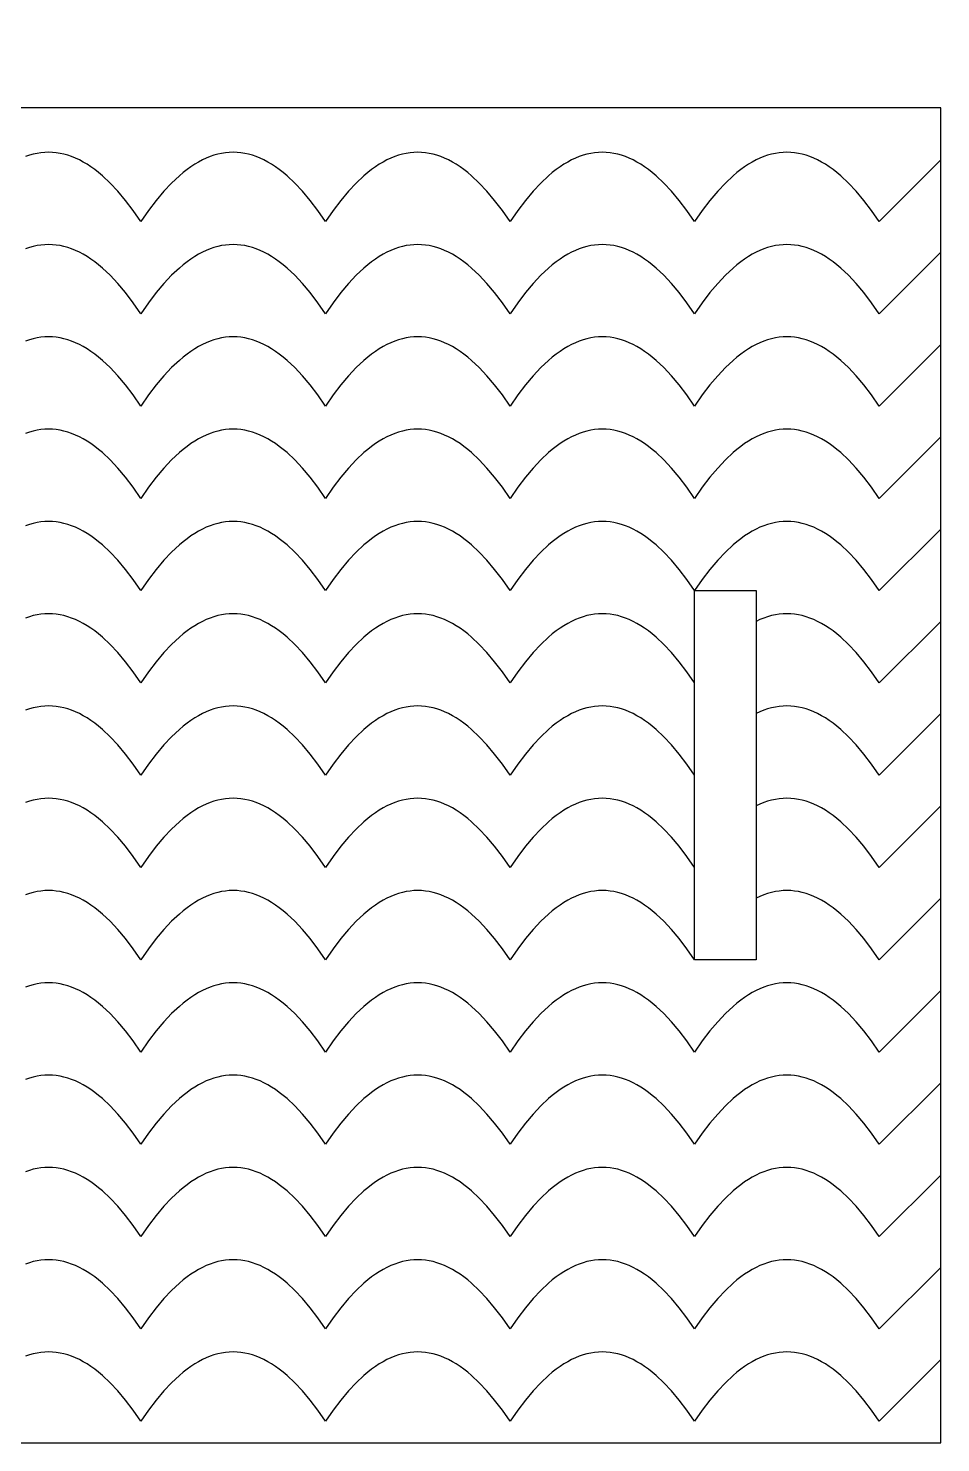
# Model space of a CAD drawing. Extents: x -831 to 1547, y -1426 to -385.
# Drawn here: x 290.4 to 334.8, y -926.3 to -857.3 of the extents above; entities that cross this region are included whole.
import ezdxf

# ---------------------------------------------------------------- set-up
doc = ezdxf.new("R2010")
doc.units = 0
doc.layers.add('CUT', color=18, linetype='CONTINUOUS')
doc.layers.add('ENGRAVE', color=1, linetype='CONTINUOUS')

msp = doc.modelspace()

# ---------------------------------------------------------------- linework, layer by layer
at = {"layer": 'CUT'}
for points in [[(334.842, -861.159), (254.442, -861.159), (174.042, -809.919), (133.842, -809.919), (93.642, -809.919), (13.242, -861.159), (-67.158, -861.159), (-67.158, -926.259), (93.474, -926.259), (133.842, -870.943), (174.211, -926.259), (334.842, -926.259)], [(325.842, -884.709), (325.842, -902.709), (322.842, -902.709), (322.842, -884.709)]]:
    msp.add_lwpolyline(points, close=True, dxfattribs=at)
at = {"layer": 'ENGRAVE'}
for points in [[(334.842, -863.709), (331.842, -866.709), (331.467, -866.17), (331.092, -865.678), (330.717, -865.232), (330.342, -864.834), (329.967, -864.482), (329.779, -864.324), (329.592, -864.178), (329.404, -864.043), (329.217, -863.92), (329.029, -863.809), (328.842, -863.709), (328.654, -863.621), (328.467, -863.545), (328.279, -863.48), (328.092, -863.428), (327.904, -863.387), (327.717, -863.357), (327.529, -863.34), (327.342, -863.334), (327.154, -863.34), (326.967, -863.357), (326.779, -863.387), (326.592, -863.428), (326.404, -863.48), (326.217, -863.545), (326.029, -863.621), (325.842, -863.709), (325.654, -863.809), (325.467, -863.92), (325.279, -864.043), (325.092, -864.178), (324.904, -864.324), (324.717, -864.482), (324.342, -864.834), (323.967, -865.232), (323.592, -865.678), (323.217, -866.17), (322.842, -866.709), (322.467, -866.17), (322.092, -865.678), (321.717, -865.232), (321.342, -864.834), (320.967, -864.482), (320.779, -864.324), (320.592, -864.178), (320.404, -864.043), (320.217, -863.92), (320.029, -863.809), (319.842, -863.709), (319.654, -863.621), (319.467, -863.545), (319.279, -863.48), (319.092, -863.428), (318.904, -863.387), (318.717, -863.357), (318.529, -863.34), (318.342, -863.334), (318.154, -863.34), (317.967, -863.357), (317.779, -863.387), (317.592, -863.428), (317.404, -863.48), (317.217, -863.545), (317.029, -863.621), (316.842, -863.709), (316.654, -863.809), (316.467, -863.92), (316.279, -864.043), (316.092, -864.178), (315.904, -864.324), (315.717, -864.482), (315.342, -864.834), (314.967, -865.232), (314.592, -865.678), (314.217, -866.17), (313.842, -866.709), (313.467, -866.17), (313.092, -865.678), (312.717, -865.232), (312.342, -864.834), (311.967, -864.482), (311.779, -864.324), (311.592, -864.178), (311.404, -864.043), (311.217, -863.92), (311.029, -863.809), (310.842, -863.709), (310.654, -863.621), (310.467, -863.545), (310.279, -863.48), (310.092, -863.428), (309.904, -863.387), (309.717, -863.357), (309.529, -863.34), (309.342, -863.334), (309.154, -863.34), (308.967, -863.357), (308.779, -863.387), (308.592, -863.428), (308.404, -863.48), (308.217, -863.545), (308.029, -863.621), (307.842, -863.709), (307.654, -863.809), (307.467, -863.92), (307.279, -864.043), (307.092, -864.178), (306.904, -864.324), (306.717, -864.482), (306.342, -864.834), (305.967, -865.232), (305.592, -865.678), (305.217, -866.17), (304.842, -866.709), (304.467, -866.17), (304.092, -865.678), (303.717, -865.232), (303.342, -864.834), (302.967, -864.482), (302.779, -864.324), (302.592, -864.178), (302.404, -864.043), (302.217, -863.92), (302.029, -863.809), (301.842, -863.709), (301.654, -863.621), (301.467, -863.545), (301.279, -863.48), (301.092, -863.428), (300.904, -863.387), (300.717, -863.357), (300.529, -863.34), (300.342, -863.334), (300.154, -863.34), (299.967, -863.357), (299.779, -863.387), (299.592, -863.428), (299.404, -863.48), (299.217, -863.545), (299.029, -863.621), (298.842, -863.709), (298.654, -863.809), (298.467, -863.92), (298.279, -864.043), (298.092, -864.178), (297.904, -864.324), (297.717, -864.482), (297.342, -864.834), (296.967, -865.232), (296.592, -865.678), (296.217, -866.17), (295.842, -866.709), (295.467, -866.17), (295.092, -865.678), (294.717, -865.232), (294.342, -864.834), (293.967, -864.482), (293.779, -864.324), (293.592, -864.178), (293.404, -864.043), (293.217, -863.92), (293.029, -863.809), (292.842, -863.709), (292.654, -863.621), (292.467, -863.545), (292.279, -863.48), (292.092, -863.428), (291.904, -863.387), (291.717, -863.357), (291.529, -863.34), (291.342, -863.334), (291.154, -863.34), (290.967, -863.357), (290.779, -863.387), (290.592, -863.428), (290.404, -863.48), (290.217, -863.545)], [(334.842, -868.209), (331.842, -871.209), (331.467, -870.67), (331.092, -870.178), (330.717, -869.732), (330.342, -869.334), (329.967, -868.982), (329.779, -868.824), (329.592, -868.678), (329.404, -868.543), (329.217, -868.42), (329.029, -868.309), (328.842, -868.209), (328.654, -868.121), (328.467, -868.045), (328.279, -867.98), (328.092, -867.928), (327.904, -867.887), (327.717, -867.857), (327.529, -867.84), (327.342, -867.834), (327.154, -867.84), (326.967, -867.857), (326.779, -867.887), (326.592, -867.928), (326.404, -867.98), (326.217, -868.045), (326.029, -868.121), (325.842, -868.209), (325.654, -868.309), (325.467, -868.42), (325.279, -868.543), (325.092, -868.678), (324.904, -868.824), (324.717, -868.982), (324.342, -869.334), (323.967, -869.732), (323.592, -870.178), (323.217, -870.67), (322.842, -871.209), (322.467, -870.67), (322.092, -870.178), (321.717, -869.732), (321.342, -869.334), (320.967, -868.982), (320.779, -868.824), (320.592, -868.678), (320.404, -868.543), (320.217, -868.42), (320.029, -868.309), (319.842, -868.209), (319.654, -868.121), (319.467, -868.045), (319.279, -867.98), (319.092, -867.928), (318.904, -867.887), (318.717, -867.857), (318.529, -867.84), (318.342, -867.834), (318.154, -867.84), (317.967, -867.857), (317.779, -867.887), (317.592, -867.928), (317.404, -867.98), (317.217, -868.045), (317.029, -868.121), (316.842, -868.209), (316.654, -868.309), (316.467, -868.42), (316.279, -868.543), (316.092, -868.678), (315.904, -868.824), (315.717, -868.982), (315.342, -869.334), (314.967, -869.732), (314.592, -870.178), (314.217, -870.67), (313.842, -871.209), (313.467, -870.67), (313.092, -870.178), (312.717, -869.732), (312.342, -869.334), (311.967, -868.982), (311.779, -868.824), (311.592, -868.678), (311.404, -868.543), (311.217, -868.42), (311.029, -868.309), (310.842, -868.209), (310.654, -868.121), (310.467, -868.045), (310.279, -867.98), (310.092, -867.928), (309.904, -867.887), (309.717, -867.857), (309.529, -867.84), (309.342, -867.834), (309.154, -867.84), (308.967, -867.857), (308.779, -867.887), (308.592, -867.928), (308.404, -867.98), (308.217, -868.045), (308.029, -868.121), (307.842, -868.209), (307.654, -868.309), (307.467, -868.42), (307.279, -868.543), (307.092, -868.678), (306.904, -868.824), (306.717, -868.982), (306.342, -869.334), (305.967, -869.732), (305.592, -870.178), (305.217, -870.67), (304.842, -871.209), (304.467, -870.67), (304.092, -870.178), (303.717, -869.732), (303.342, -869.334), (302.967, -868.982), (302.779, -868.824), (302.592, -868.678), (302.404, -868.543), (302.217, -868.42), (302.029, -868.309), (301.842, -868.209), (301.654, -868.121), (301.467, -868.045), (301.279, -867.98), (301.092, -867.928), (300.904, -867.887), (300.717, -867.857), (300.529, -867.84), (300.342, -867.834), (300.154, -867.84), (299.967, -867.857), (299.779, -867.887), (299.592, -867.928), (299.404, -867.98), (299.217, -868.045), (299.029, -868.121), (298.842, -868.209), (298.654, -868.309), (298.467, -868.42), (298.279, -868.543), (298.092, -868.678), (297.904, -868.824), (297.717, -868.982), (297.342, -869.334), (296.967, -869.732), (296.592, -870.178), (296.217, -870.67), (295.842, -871.209), (295.467, -870.67), (295.092, -870.178), (294.717, -869.732), (294.342, -869.334), (293.967, -868.982), (293.779, -868.824), (293.592, -868.678), (293.404, -868.543), (293.217, -868.42), (293.029, -868.309), (292.842, -868.209), (292.654, -868.121), (292.467, -868.045), (292.279, -867.98), (292.092, -867.928), (291.904, -867.887), (291.717, -867.857), (291.529, -867.84), (291.342, -867.834), (291.154, -867.84), (290.967, -867.857), (290.779, -867.887), (290.592, -867.928), (290.404, -867.98), (290.217, -868.045)], [(334.842, -872.709), (331.842, -875.709), (331.467, -875.17), (331.092, -874.678), (330.717, -874.232), (330.342, -873.834), (329.967, -873.482), (329.779, -873.324), (329.592, -873.178), (329.404, -873.043), (329.217, -872.92), (329.029, -872.809), (328.842, -872.709), (328.654, -872.621), (328.467, -872.545), (328.279, -872.48), (328.092, -872.428), (327.904, -872.387), (327.717, -872.357), (327.529, -872.34), (327.342, -872.334), (327.154, -872.34), (326.967, -872.357), (326.779, -872.387), (326.592, -872.428), (326.404, -872.48), (326.217, -872.545), (326.029, -872.621), (325.842, -872.709), (325.654, -872.809), (325.467, -872.92), (325.279, -873.043), (325.092, -873.178), (324.904, -873.324), (324.717, -873.482), (324.342, -873.834), (323.967, -874.232), (323.592, -874.678), (323.217, -875.17), (322.842, -875.709), (322.467, -875.17), (322.092, -874.678), (321.717, -874.232), (321.342, -873.834), (320.967, -873.482), (320.779, -873.324), (320.592, -873.178), (320.404, -873.043), (320.217, -872.92), (320.029, -872.809), (319.842, -872.709), (319.654, -872.621), (319.467, -872.545), (319.279, -872.48), (319.092, -872.428), (318.904, -872.387), (318.717, -872.357), (318.529, -872.34), (318.342, -872.334), (318.154, -872.34), (317.967, -872.357), (317.779, -872.387), (317.592, -872.428), (317.404, -872.48), (317.217, -872.545), (317.029, -872.621), (316.842, -872.709), (316.654, -872.809), (316.467, -872.92), (316.279, -873.043), (316.092, -873.178), (315.904, -873.324), (315.717, -873.482), (315.342, -873.834), (314.967, -874.232), (314.592, -874.678), (314.217, -875.17), (313.842, -875.709), (313.467, -875.17), (313.092, -874.678), (312.717, -874.232), (312.342, -873.834), (311.967, -873.482), (311.779, -873.324), (311.592, -873.178), (311.404, -873.043), (311.217, -872.92), (311.029, -872.809), (310.842, -872.709), (310.654, -872.621), (310.467, -872.545), (310.279, -872.48), (310.092, -872.428), (309.904, -872.387), (309.717, -872.357), (309.529, -872.34), (309.342, -872.334), (309.154, -872.34), (308.967, -872.357), (308.779, -872.387), (308.592, -872.428), (308.404, -872.48), (308.217, -872.545), (308.029, -872.621), (307.842, -872.709), (307.654, -872.809), (307.467, -872.92), (307.279, -873.043), (307.092, -873.178), (306.904, -873.324), (306.717, -873.482), (306.342, -873.834), (305.967, -874.232), (305.592, -874.678), (305.217, -875.17), (304.842, -875.709), (304.467, -875.17), (304.092, -874.678), (303.717, -874.232), (303.342, -873.834), (302.967, -873.482), (302.779, -873.324), (302.592, -873.178), (302.404, -873.043), (302.217, -872.92), (302.029, -872.809), (301.842, -872.709), (301.654, -872.621), (301.467, -872.545), (301.279, -872.48), (301.092, -872.428), (300.904, -872.387), (300.717, -872.357), (300.529, -872.34), (300.342, -872.334), (300.154, -872.34), (299.967, -872.357), (299.779, -872.387), (299.592, -872.428), (299.404, -872.48), (299.217, -872.545), (299.029, -872.621), (298.842, -872.709), (298.654, -872.809), (298.467, -872.92), (298.279, -873.043), (298.092, -873.178), (297.904, -873.324), (297.717, -873.482), (297.342, -873.834), (296.967, -874.232), (296.592, -874.678), (296.217, -875.17), (295.842, -875.709), (295.467, -875.17), (295.092, -874.678), (294.717, -874.232), (294.342, -873.834), (293.967, -873.482), (293.779, -873.324), (293.592, -873.178), (293.404, -873.043), (293.217, -872.92), (293.029, -872.809), (292.842, -872.709), (292.654, -872.621), (292.467, -872.545), (292.279, -872.48), (292.092, -872.428), (291.904, -872.387), (291.717, -872.357), (291.529, -872.34), (291.342, -872.334), (291.154, -872.34), (290.967, -872.357), (290.779, -872.387), (290.592, -872.428), (290.404, -872.48), (290.217, -872.545)], [(334.842, -877.209), (331.842, -880.209), (331.467, -879.67), (331.092, -879.178), (330.717, -878.732), (330.342, -878.334), (329.967, -877.982), (329.779, -877.824), (329.592, -877.678), (329.404, -877.543), (329.217, -877.42), (329.029, -877.309), (328.842, -877.209), (328.654, -877.121), (328.467, -877.045), (328.279, -876.98), (328.092, -876.928), (327.904, -876.887), (327.717, -876.857), (327.529, -876.84), (327.342, -876.834), (327.154, -876.84), (326.967, -876.857), (326.779, -876.887), (326.592, -876.928), (326.404, -876.98), (326.217, -877.045), (326.029, -877.121), (325.842, -877.209), (325.654, -877.309), (325.467, -877.42), (325.279, -877.543), (325.092, -877.678), (324.904, -877.824), (324.717, -877.982), (324.342, -878.334), (323.967, -878.732), (323.592, -879.178), (323.217, -879.67), (322.842, -880.209), (322.467, -879.67), (322.092, -879.178), (321.717, -878.732), (321.342, -878.334), (320.967, -877.982), (320.779, -877.824), (320.592, -877.678), (320.404, -877.543), (320.217, -877.42), (320.029, -877.309), (319.842, -877.209), (319.654, -877.121), (319.467, -877.045), (319.279, -876.98), (319.092, -876.928), (318.904, -876.887), (318.717, -876.857), (318.529, -876.84), (318.342, -876.834), (318.154, -876.84), (317.967, -876.857), (317.779, -876.887), (317.592, -876.928), (317.404, -876.98), (317.217, -877.045), (317.029, -877.121), (316.842, -877.209), (316.654, -877.309), (316.467, -877.42), (316.279, -877.543), (316.092, -877.678), (315.904, -877.824), (315.717, -877.982), (315.342, -878.334), (314.967, -878.732), (314.592, -879.178), (314.217, -879.67), (313.842, -880.209), (313.467, -879.67), (313.092, -879.178), (312.717, -878.732), (312.342, -878.334), (311.967, -877.982), (311.779, -877.824), (311.592, -877.678), (311.404, -877.543), (311.217, -877.42), (311.029, -877.309), (310.842, -877.209), (310.654, -877.121), (310.467, -877.045), (310.279, -876.98), (310.092, -876.928), (309.904, -876.887), (309.717, -876.857), (309.529, -876.84), (309.342, -876.834), (309.154, -876.84), (308.967, -876.857), (308.779, -876.887), (308.592, -876.928), (308.404, -876.98), (308.217, -877.045), (308.029, -877.121), (307.842, -877.209), (307.654, -877.309), (307.467, -877.42), (307.279, -877.543), (307.092, -877.678), (306.904, -877.824), (306.717, -877.982), (306.342, -878.334), (305.967, -878.732), (305.592, -879.178), (305.217, -879.67), (304.842, -880.209), (304.467, -879.67), (304.092, -879.178), (303.717, -878.732), (303.342, -878.334), (302.967, -877.982), (302.779, -877.824), (302.592, -877.678), (302.404, -877.543), (302.217, -877.42), (302.029, -877.309), (301.842, -877.209), (301.654, -877.121), (301.467, -877.045), (301.279, -876.98), (301.092, -876.928), (300.904, -876.887), (300.717, -876.857), (300.529, -876.84), (300.342, -876.834), (300.154, -876.84), (299.967, -876.857), (299.779, -876.887), (299.592, -876.928), (299.404, -876.98), (299.217, -877.045), (299.029, -877.121), (298.842, -877.209), (298.654, -877.309), (298.467, -877.42), (298.279, -877.543), (298.092, -877.678), (297.904, -877.824), (297.717, -877.982), (297.342, -878.334), (296.967, -878.732), (296.592, -879.178), (296.217, -879.67), (295.842, -880.209), (295.467, -879.67), (295.092, -879.178), (294.717, -878.732), (294.342, -878.334), (293.967, -877.982), (293.779, -877.824), (293.592, -877.678), (293.404, -877.543), (293.217, -877.42), (293.029, -877.309), (292.842, -877.209), (292.654, -877.121), (292.467, -877.045), (292.279, -876.98), (292.092, -876.928), (291.904, -876.887), (291.717, -876.857), (291.529, -876.84), (291.342, -876.834), (291.154, -876.84), (290.967, -876.857), (290.779, -876.887), (290.592, -876.928), (290.404, -876.98), (290.217, -877.045)], [(334.842, -881.709), (331.842, -884.709), (331.467, -884.17), (331.092, -883.678), (330.717, -883.232), (330.342, -882.834), (329.967, -882.482), (329.779, -882.324), (329.592, -882.178), (329.404, -882.043), (329.217, -881.92), (329.029, -881.809), (328.842, -881.709), (328.654, -881.621), (328.467, -881.545), (328.279, -881.48), (328.092, -881.428), (327.904, -881.387), (327.717, -881.357), (327.529, -881.34), (327.342, -881.334), (327.154, -881.34), (326.967, -881.357), (326.779, -881.387), (326.592, -881.428), (326.404, -881.48), (326.217, -881.545), (326.029, -881.621), (325.842, -881.709), (325.654, -881.809), (325.467, -881.92), (325.279, -882.043), (325.092, -882.178), (324.904, -882.324), (324.717, -882.482), (324.342, -882.834), (323.967, -883.232), (323.592, -883.678), (323.217, -884.17), (322.842, -884.709), (322.467, -884.17), (322.092, -883.678), (321.717, -883.232), (321.342, -882.834), (320.967, -882.482), (320.779, -882.324), (320.592, -882.178), (320.404, -882.043), (320.217, -881.92), (320.029, -881.809), (319.842, -881.709), (319.654, -881.621), (319.467, -881.545), (319.279, -881.48), (319.092, -881.428), (318.904, -881.387), (318.717, -881.357), (318.529, -881.34), (318.342, -881.334), (318.154, -881.34), (317.967, -881.357), (317.779, -881.387), (317.592, -881.428), (317.404, -881.48), (317.217, -881.545), (317.029, -881.621), (316.842, -881.709), (316.654, -881.809), (316.467, -881.92), (316.279, -882.043), (316.092, -882.178), (315.904, -882.324), (315.717, -882.482), (315.342, -882.834), (314.967, -883.232), (314.592, -883.678), (314.217, -884.17), (313.842, -884.709), (313.467, -884.17), (313.092, -883.678), (312.717, -883.232), (312.342, -882.834), (311.967, -882.482), (311.779, -882.324), (311.592, -882.178), (311.404, -882.043), (311.217, -881.92), (311.029, -881.809), (310.842, -881.709), (310.654, -881.621), (310.467, -881.545), (310.279, -881.48), (310.092, -881.428), (309.904, -881.387), (309.717, -881.357), (309.529, -881.34), (309.342, -881.334), (309.154, -881.34), (308.967, -881.357), (308.779, -881.387), (308.592, -881.428), (308.404, -881.48), (308.217, -881.545), (308.029, -881.621), (307.842, -881.709), (307.654, -881.809), (307.467, -881.92), (307.279, -882.043), (307.092, -882.178), (306.904, -882.324), (306.717, -882.482), (306.342, -882.834), (305.967, -883.232), (305.592, -883.678), (305.217, -884.17), (304.842, -884.709), (304.467, -884.17), (304.092, -883.678), (303.717, -883.232), (303.342, -882.834), (302.967, -882.482), (302.779, -882.324), (302.592, -882.178), (302.404, -882.043), (302.217, -881.92), (302.029, -881.809), (301.842, -881.709), (301.654, -881.621), (301.467, -881.545), (301.279, -881.48), (301.092, -881.428), (300.904, -881.387), (300.717, -881.357), (300.529, -881.34), (300.342, -881.334), (300.154, -881.34), (299.967, -881.357), (299.779, -881.387), (299.592, -881.428), (299.404, -881.48), (299.217, -881.545), (299.029, -881.621), (298.842, -881.709), (298.654, -881.809), (298.467, -881.92), (298.279, -882.043), (298.092, -882.178), (297.904, -882.324), (297.717, -882.482), (297.342, -882.834), (296.967, -883.232), (296.592, -883.678), (296.217, -884.17), (295.842, -884.709), (295.467, -884.17), (295.092, -883.678), (294.717, -883.232), (294.342, -882.834), (293.967, -882.482), (293.779, -882.324), (293.592, -882.178), (293.404, -882.043), (293.217, -881.92), (293.029, -881.809), (292.842, -881.709), (292.654, -881.621), (292.467, -881.545), (292.279, -881.48), (292.092, -881.428), (291.904, -881.387), (291.717, -881.357), (291.529, -881.34), (291.342, -881.334), (291.154, -881.34), (290.967, -881.357), (290.779, -881.387), (290.592, -881.428), (290.404, -881.48), (290.217, -881.545)], [(322.842, -889.209), (322.467, -888.67), (322.092, -888.178), (321.717, -887.732), (321.342, -887.334), (320.967, -886.982), (320.779, -886.824), (320.592, -886.678), (320.404, -886.543), (320.217, -886.42), (320.029, -886.309), (319.842, -886.209), (319.654, -886.121), (319.467, -886.045), (319.279, -885.98), (319.092, -885.928), (318.904, -885.887), (318.717, -885.857), (318.529, -885.84), (318.342, -885.834), (318.154, -885.84), (317.967, -885.857), (317.779, -885.887), (317.592, -885.928), (317.404, -885.98), (317.217, -886.045), (317.029, -886.121), (316.842, -886.209), (316.654, -886.309), (316.467, -886.42), (316.279, -886.543), (316.092, -886.678), (315.904, -886.824), (315.717, -886.982), (315.342, -887.334), (314.967, -887.732), (314.592, -888.178), (314.217, -888.67), (313.842, -889.209), (313.467, -888.67), (313.092, -888.178), (312.717, -887.732), (312.342, -887.334), (311.967, -886.982), (311.779, -886.824), (311.592, -886.678), (311.404, -886.543), (311.217, -886.42), (311.029, -886.309), (310.842, -886.209), (310.654, -886.121), (310.467, -886.045), (310.279, -885.98), (310.092, -885.928), (309.904, -885.887), (309.717, -885.857), (309.529, -885.84), (309.342, -885.834), (309.154, -885.84), (308.967, -885.857), (308.779, -885.887), (308.592, -885.928), (308.404, -885.98), (308.217, -886.045), (308.029, -886.121), (307.842, -886.209), (307.654, -886.309), (307.467, -886.42), (307.279, -886.543), (307.092, -886.678), (306.904, -886.824), (306.717, -886.982), (306.342, -887.334), (305.967, -887.732), (305.592, -888.178), (305.217, -888.67), (304.842, -889.209), (304.467, -888.67), (304.092, -888.178), (303.717, -887.732), (303.342, -887.334), (302.967, -886.982), (302.779, -886.824), (302.592, -886.678), (302.404, -886.543), (302.217, -886.42), (302.029, -886.309), (301.842, -886.209), (301.654, -886.121), (301.467, -886.045), (301.279, -885.98), (301.092, -885.928), (300.904, -885.887), (300.717, -885.857), (300.529, -885.84), (300.342, -885.834), (300.154, -885.84), (299.967, -885.857), (299.779, -885.887), (299.592, -885.928), (299.404, -885.98), (299.217, -886.045), (299.029, -886.121), (298.842, -886.209), (298.654, -886.309), (298.467, -886.42), (298.279, -886.543), (298.092, -886.678), (297.904, -886.824), (297.717, -886.982), (297.342, -887.334), (296.967, -887.732), (296.592, -888.178), (296.217, -888.67), (295.842, -889.209), (295.467, -888.67), (295.092, -888.178), (294.717, -887.732), (294.342, -887.334), (293.967, -886.982), (293.779, -886.824), (293.592, -886.678), (293.404, -886.543), (293.217, -886.42), (293.029, -886.309), (292.842, -886.209), (292.654, -886.121), (292.467, -886.045), (292.279, -885.98), (292.092, -885.928), (291.904, -885.887), (291.717, -885.857), (291.529, -885.84), (291.342, -885.834), (291.154, -885.84), (290.967, -885.857), (290.779, -885.887), (290.592, -885.928), (290.404, -885.98), (290.217, -886.045)], [(334.842, -886.209), (331.842, -889.209), (331.467, -888.67), (331.092, -888.178), (330.717, -887.732), (330.342, -887.334), (329.967, -886.982), (329.779, -886.824), (329.592, -886.678), (329.404, -886.543), (329.217, -886.42), (329.029, -886.309), (328.842, -886.209), (328.654, -886.121), (328.467, -886.045), (328.279, -885.98), (328.092, -885.928), (327.904, -885.887), (327.717, -885.857), (327.529, -885.84), (327.342, -885.834), (327.154, -885.84), (326.967, -885.857), (326.779, -885.887), (326.592, -885.928), (326.404, -885.98), (326.217, -886.045), (326.029, -886.121), (325.842, -886.209)], [(322.842, -893.709), (322.467, -893.17), (322.092, -892.678), (321.717, -892.232), (321.342, -891.834), (320.967, -891.482), (320.779, -891.324), (320.592, -891.178), (320.404, -891.043), (320.217, -890.92), (320.029, -890.809), (319.842, -890.709), (319.654, -890.621), (319.467, -890.545), (319.279, -890.48), (319.092, -890.428), (318.904, -890.387), (318.717, -890.357), (318.529, -890.34), (318.342, -890.334), (318.154, -890.34), (317.967, -890.357), (317.779, -890.387), (317.592, -890.428), (317.404, -890.48), (317.217, -890.545), (317.029, -890.621), (316.842, -890.709), (316.654, -890.809), (316.467, -890.92), (316.279, -891.043), (316.092, -891.178), (315.904, -891.324), (315.717, -891.482), (315.342, -891.834), (314.967, -892.232), (314.592, -892.678), (314.217, -893.17), (313.842, -893.709), (313.467, -893.17), (313.092, -892.678), (312.717, -892.232), (312.342, -891.834), (311.967, -891.482), (311.779, -891.324), (311.592, -891.178), (311.404, -891.043), (311.217, -890.92), (311.029, -890.809), (310.842, -890.709), (310.654, -890.621), (310.467, -890.545), (310.279, -890.48), (310.092, -890.428), (309.904, -890.387), (309.717, -890.357), (309.529, -890.34), (309.342, -890.334), (309.154, -890.34), (308.967, -890.357), (308.779, -890.387), (308.592, -890.428), (308.404, -890.48), (308.217, -890.545), (308.029, -890.621), (307.842, -890.709), (307.654, -890.809), (307.467, -890.92), (307.279, -891.043), (307.092, -891.178), (306.904, -891.324), (306.717, -891.482), (306.342, -891.834), (305.967, -892.232), (305.592, -892.678), (305.217, -893.17), (304.842, -893.709), (304.467, -893.17), (304.092, -892.678), (303.717, -892.232), (303.342, -891.834), (302.967, -891.482), (302.779, -891.324), (302.592, -891.178), (302.404, -891.043), (302.217, -890.92), (302.029, -890.809), (301.842, -890.709), (301.654, -890.621), (301.467, -890.545), (301.279, -890.48), (301.092, -890.428), (300.904, -890.387), (300.717, -890.357), (300.529, -890.34), (300.342, -890.334), (300.154, -890.34), (299.967, -890.357), (299.779, -890.387), (299.592, -890.428), (299.404, -890.48), (299.217, -890.545), (299.029, -890.621), (298.842, -890.709), (298.654, -890.809), (298.467, -890.92), (298.279, -891.043), (298.092, -891.178), (297.904, -891.324), (297.717, -891.482), (297.342, -891.834), (296.967, -892.232), (296.592, -892.678), (296.217, -893.17), (295.842, -893.709), (295.467, -893.17), (295.092, -892.678), (294.717, -892.232), (294.342, -891.834), (293.967, -891.482), (293.779, -891.324), (293.592, -891.178), (293.404, -891.043), (293.217, -890.92), (293.029, -890.809), (292.842, -890.709), (292.654, -890.621), (292.467, -890.545), (292.279, -890.48), (292.092, -890.428), (291.904, -890.387), (291.717, -890.357), (291.529, -890.34), (291.342, -890.334), (291.154, -890.34), (290.967, -890.357), (290.779, -890.387), (290.592, -890.428), (290.404, -890.48), (290.217, -890.545)], [(334.842, -890.709), (331.842, -893.709), (331.467, -893.17), (331.092, -892.678), (330.717, -892.232), (330.342, -891.834), (329.967, -891.482), (329.779, -891.324), (329.592, -891.178), (329.404, -891.043), (329.217, -890.92), (329.029, -890.809), (328.842, -890.709), (328.654, -890.621), (328.467, -890.545), (328.279, -890.48), (328.092, -890.428), (327.904, -890.387), (327.717, -890.357), (327.529, -890.34), (327.342, -890.334), (327.154, -890.34), (326.967, -890.357), (326.779, -890.387), (326.592, -890.428), (326.404, -890.48), (326.217, -890.545), (326.029, -890.621), (325.842, -890.709)], [(322.842, -898.209), (322.467, -897.67), (322.092, -897.178), (321.717, -896.732), (321.342, -896.334), (320.967, -895.982), (320.779, -895.824), (320.592, -895.678), (320.404, -895.543), (320.217, -895.42), (320.029, -895.309), (319.842, -895.209), (319.654, -895.121), (319.467, -895.045), (319.279, -894.98), (319.092, -894.928), (318.904, -894.887), (318.717, -894.857), (318.529, -894.84), (318.342, -894.834), (318.154, -894.84), (317.967, -894.857), (317.779, -894.887), (317.592, -894.928), (317.404, -894.98), (317.217, -895.045), (317.029, -895.121), (316.842, -895.209), (316.654, -895.309), (316.467, -895.42), (316.279, -895.543), (316.092, -895.678), (315.904, -895.824), (315.717, -895.982), (315.342, -896.334), (314.967, -896.732), (314.592, -897.178), (314.217, -897.67), (313.842, -898.209), (313.467, -897.67), (313.092, -897.178), (312.717, -896.732), (312.342, -896.334), (311.967, -895.982), (311.779, -895.824), (311.592, -895.678), (311.404, -895.543), (311.217, -895.42), (311.029, -895.309), (310.842, -895.209), (310.654, -895.121), (310.467, -895.045), (310.279, -894.98), (310.092, -894.928), (309.904, -894.887), (309.717, -894.857), (309.529, -894.84), (309.342, -894.834), (309.154, -894.84), (308.967, -894.857), (308.779, -894.887), (308.592, -894.928), (308.404, -894.98), (308.217, -895.045), (308.029, -895.121), (307.842, -895.209), (307.654, -895.309), (307.467, -895.42), (307.279, -895.543), (307.092, -895.678), (306.904, -895.824), (306.717, -895.982), (306.342, -896.334), (305.967, -896.732), (305.592, -897.178), (305.217, -897.67), (304.842, -898.209), (304.467, -897.67), (304.092, -897.178), (303.717, -896.732), (303.342, -896.334), (302.967, -895.982), (302.779, -895.824), (302.592, -895.678), (302.404, -895.543), (302.217, -895.42), (302.029, -895.309), (301.842, -895.209), (301.654, -895.121), (301.467, -895.045), (301.279, -894.98), (301.092, -894.928), (300.904, -894.887), (300.717, -894.857), (300.529, -894.84), (300.342, -894.834), (300.154, -894.84), (299.967, -894.857), (299.779, -894.887), (299.592, -894.928), (299.404, -894.98), (299.217, -895.045), (299.029, -895.121), (298.842, -895.209), (298.654, -895.309), (298.467, -895.42), (298.279, -895.543), (298.092, -895.678), (297.904, -895.824), (297.717, -895.982), (297.342, -896.334), (296.967, -896.732), (296.592, -897.178), (296.217, -897.67), (295.842, -898.209), (295.467, -897.67), (295.092, -897.178), (294.717, -896.732), (294.342, -896.334), (293.967, -895.982), (293.779, -895.824), (293.592, -895.678), (293.404, -895.543), (293.217, -895.42), (293.029, -895.309), (292.842, -895.209), (292.654, -895.121), (292.467, -895.045), (292.279, -894.98), (292.092, -894.928), (291.904, -894.887), (291.717, -894.857), (291.529, -894.84), (291.342, -894.834), (291.154, -894.84), (290.967, -894.857), (290.779, -894.887), (290.592, -894.928), (290.404, -894.98), (290.217, -895.045)], [(334.842, -895.209), (331.842, -898.209), (331.467, -897.67), (331.092, -897.178), (330.717, -896.732), (330.342, -896.334), (329.967, -895.982), (329.779, -895.824), (329.592, -895.678), (329.404, -895.543), (329.217, -895.42), (329.029, -895.309), (328.842, -895.209), (328.654, -895.121), (328.467, -895.045), (328.279, -894.98), (328.092, -894.928), (327.904, -894.887), (327.717, -894.857), (327.529, -894.84), (327.342, -894.834), (327.154, -894.84), (326.967, -894.857), (326.779, -894.887), (326.592, -894.928), (326.404, -894.98), (326.217, -895.045), (326.029, -895.121), (325.842, -895.209)], [(322.842, -902.709), (322.467, -902.17), (322.092, -901.678), (321.717, -901.232), (321.342, -900.834), (320.967, -900.482), (320.779, -900.324), (320.592, -900.178), (320.404, -900.043), (320.217, -899.92), (320.029, -899.809), (319.842, -899.709), (319.654, -899.621), (319.467, -899.545), (319.279, -899.48), (319.092, -899.428), (318.904, -899.387), (318.717, -899.357), (318.529, -899.34), (318.342, -899.334), (318.154, -899.34), (317.967, -899.357), (317.779, -899.387), (317.592, -899.428), (317.404, -899.48), (317.217, -899.545), (317.029, -899.621), (316.842, -899.709), (316.654, -899.809), (316.467, -899.92), (316.279, -900.043), (316.092, -900.178), (315.904, -900.324), (315.717, -900.482), (315.342, -900.834), (314.967, -901.232), (314.592, -901.678), (314.217, -902.17), (313.842, -902.709), (313.467, -902.17), (313.092, -901.678), (312.717, -901.232), (312.342, -900.834), (311.967, -900.482), (311.779, -900.324), (311.592, -900.178), (311.404, -900.043), (311.217, -899.92), (311.029, -899.809), (310.842, -899.709), (310.654, -899.621), (310.467, -899.545), (310.279, -899.48), (310.092, -899.428), (309.904, -899.387), (309.717, -899.357), (309.529, -899.34), (309.342, -899.334), (309.154, -899.34), (308.967, -899.357), (308.779, -899.387), (308.592, -899.428), (308.404, -899.48), (308.217, -899.545), (308.029, -899.621), (307.842, -899.709), (307.654, -899.809), (307.467, -899.92), (307.279, -900.043), (307.092, -900.178), (306.904, -900.324), (306.717, -900.482), (306.342, -900.834), (305.967, -901.232), (305.592, -901.678), (305.217, -902.17), (304.842, -902.709), (304.467, -902.17), (304.092, -901.678), (303.717, -901.232), (303.342, -900.834), (302.967, -900.482), (302.779, -900.324), (302.592, -900.178), (302.404, -900.043), (302.217, -899.92), (302.029, -899.809), (301.842, -899.709), (301.654, -899.621), (301.467, -899.545), (301.279, -899.48), (301.092, -899.428), (300.904, -899.387), (300.717, -899.357), (300.529, -899.34), (300.342, -899.334), (300.154, -899.34), (299.967, -899.357), (299.779, -899.387), (299.592, -899.428), (299.404, -899.48), (299.217, -899.545), (299.029, -899.621), (298.842, -899.709), (298.654, -899.809), (298.467, -899.92), (298.279, -900.043), (298.092, -900.178), (297.904, -900.324), (297.717, -900.482), (297.342, -900.834), (296.967, -901.232), (296.592, -901.678), (296.217, -902.17), (295.842, -902.709), (295.467, -902.17), (295.092, -901.678), (294.717, -901.232), (294.342, -900.834), (293.967, -900.482), (293.779, -900.324), (293.592, -900.178), (293.404, -900.043), (293.217, -899.92), (293.029, -899.809), (292.842, -899.709), (292.654, -899.621), (292.467, -899.545), (292.279, -899.48), (292.092, -899.428), (291.904, -899.387), (291.717, -899.357), (291.529, -899.34), (291.342, -899.334), (291.154, -899.34), (290.967, -899.357), (290.779, -899.387), (290.592, -899.428), (290.404, -899.48), (290.217, -899.545)], [(334.842, -899.709), (331.842, -902.709), (331.467, -902.17), (331.092, -901.678), (330.717, -901.232), (330.342, -900.834), (329.967, -900.482), (329.779, -900.324), (329.592, -900.178), (329.404, -900.043), (329.217, -899.92), (329.029, -899.809), (328.842, -899.709), (328.654, -899.621), (328.467, -899.545), (328.279, -899.48), (328.092, -899.428), (327.904, -899.387), (327.717, -899.357), (327.529, -899.34), (327.342, -899.334), (327.154, -899.34), (326.967, -899.357), (326.779, -899.387), (326.592, -899.428), (326.404, -899.48), (326.217, -899.545), (326.029, -899.621), (325.842, -899.709)], [(334.842, -904.209), (331.842, -907.209), (331.467, -906.67), (331.092, -906.178), (330.717, -905.732), (330.342, -905.334), (329.967, -904.982), (329.779, -904.824), (329.592, -904.678), (329.404, -904.543), (329.217, -904.42), (329.029, -904.309), (328.842, -904.209), (328.654, -904.121), (328.467, -904.045), (328.279, -903.98), (328.092, -903.928), (327.904, -903.887), (327.717, -903.857), (327.529, -903.84), (327.342, -903.834), (327.154, -903.84), (326.967, -903.857), (326.779, -903.887), (326.592, -903.928), (326.404, -903.98), (326.217, -904.045), (326.029, -904.121), (325.842, -904.209), (325.654, -904.309), (325.467, -904.42), (325.279, -904.543), (325.092, -904.678), (324.904, -904.824), (324.717, -904.982), (324.342, -905.334), (323.967, -905.732), (323.592, -906.178), (323.217, -906.67), (322.842, -907.209), (322.467, -906.67), (322.092, -906.178), (321.717, -905.732), (321.342, -905.334), (320.967, -904.982), (320.779, -904.824), (320.592, -904.678), (320.404, -904.543), (320.217, -904.42), (320.029, -904.309), (319.842, -904.209), (319.654, -904.121), (319.467, -904.045), (319.279, -903.98), (319.092, -903.928), (318.904, -903.887), (318.717, -903.857), (318.529, -903.84), (318.342, -903.834), (318.154, -903.84), (317.967, -903.857), (317.779, -903.887), (317.592, -903.928), (317.404, -903.98), (317.217, -904.045), (317.029, -904.121), (316.842, -904.209), (316.654, -904.309), (316.467, -904.42), (316.279, -904.543), (316.092, -904.678), (315.904, -904.824), (315.717, -904.982), (315.342, -905.334), (314.967, -905.732), (314.592, -906.178), (314.217, -906.67), (313.842, -907.209), (313.467, -906.67), (313.092, -906.178), (312.717, -905.732), (312.342, -905.334), (311.967, -904.982), (311.779, -904.824), (311.592, -904.678), (311.404, -904.543), (311.217, -904.42), (311.029, -904.309), (310.842, -904.209), (310.654, -904.121), (310.467, -904.045), (310.279, -903.98), (310.092, -903.928), (309.904, -903.887), (309.717, -903.857), (309.529, -903.84), (309.342, -903.834), (309.154, -903.84), (308.967, -903.857), (308.779, -903.887), (308.592, -903.928), (308.404, -903.98), (308.217, -904.045), (308.029, -904.121), (307.842, -904.209), (307.654, -904.309), (307.467, -904.42), (307.279, -904.543), (307.092, -904.678), (306.904, -904.824), (306.717, -904.982), (306.342, -905.334), (305.967, -905.732), (305.592, -906.178), (305.217, -906.67), (304.842, -907.209), (304.467, -906.67), (304.092, -906.178), (303.717, -905.732), (303.342, -905.334), (302.967, -904.982), (302.779, -904.824), (302.592, -904.678), (302.404, -904.543), (302.217, -904.42), (302.029, -904.309), (301.842, -904.209), (301.654, -904.121), (301.467, -904.045), (301.279, -903.98), (301.092, -903.928), (300.904, -903.887), (300.717, -903.857), (300.529, -903.84), (300.342, -903.834), (300.154, -903.84), (299.967, -903.857), (299.779, -903.887), (299.592, -903.928), (299.404, -903.98), (299.217, -904.045), (299.029, -904.121), (298.842, -904.209), (298.654, -904.309), (298.467, -904.42), (298.279, -904.543), (298.092, -904.678), (297.904, -904.824), (297.717, -904.982), (297.342, -905.334), (296.967, -905.732), (296.592, -906.178), (296.217, -906.67), (295.842, -907.209), (295.467, -906.67), (295.092, -906.178), (294.717, -905.732), (294.342, -905.334), (293.967, -904.982), (293.779, -904.824), (293.592, -904.678), (293.404, -904.543), (293.217, -904.42), (293.029, -904.309), (292.842, -904.209), (292.654, -904.121), (292.467, -904.045), (292.279, -903.98), (292.092, -903.928), (291.904, -903.887), (291.717, -903.857), (291.529, -903.84), (291.342, -903.834), (291.154, -903.84), (290.967, -903.857), (290.779, -903.887), (290.592, -903.928), (290.404, -903.98), (290.217, -904.045)], [(334.842, -908.709), (331.842, -911.709), (331.467, -911.17), (331.092, -910.678), (330.717, -910.232), (330.342, -909.834), (329.967, -909.482), (329.779, -909.324), (329.592, -909.178), (329.404, -909.043), (329.217, -908.92), (329.029, -908.809), (328.842, -908.709), (328.654, -908.621), (328.467, -908.545), (328.279, -908.48), (328.092, -908.428), (327.904, -908.387), (327.717, -908.357), (327.529, -908.34), (327.342, -908.334), (327.154, -908.34), (326.967, -908.357), (326.779, -908.387), (326.592, -908.428), (326.404, -908.48), (326.217, -908.545), (326.029, -908.621), (325.842, -908.709), (325.654, -908.809), (325.467, -908.92), (325.279, -909.043), (325.092, -909.178), (324.904, -909.324), (324.717, -909.482), (324.342, -909.834), (323.967, -910.232), (323.592, -910.678), (323.217, -911.17), (322.842, -911.709), (322.467, -911.17), (322.092, -910.678), (321.717, -910.232), (321.342, -909.834), (320.967, -909.482), (320.779, -909.324), (320.592, -909.178), (320.404, -909.043), (320.217, -908.92), (320.029, -908.809), (319.842, -908.709), (319.654, -908.621), (319.467, -908.545), (319.279, -908.48), (319.092, -908.428), (318.904, -908.387), (318.717, -908.357), (318.529, -908.34), (318.342, -908.334), (318.154, -908.34), (317.967, -908.357), (317.779, -908.387), (317.592, -908.428), (317.404, -908.48), (317.217, -908.545), (317.029, -908.621), (316.842, -908.709), (316.654, -908.809), (316.467, -908.92), (316.279, -909.043), (316.092, -909.178), (315.904, -909.324), (315.717, -909.482), (315.342, -909.834), (314.967, -910.232), (314.592, -910.678), (314.217, -911.17), (313.842, -911.709), (313.467, -911.17), (313.092, -910.678), (312.717, -910.232), (312.342, -909.834), (311.967, -909.482), (311.779, -909.324), (311.592, -909.178), (311.404, -909.043), (311.217, -908.92), (311.029, -908.809), (310.842, -908.709), (310.654, -908.621), (310.467, -908.545), (310.279, -908.48), (310.092, -908.428), (309.904, -908.387), (309.717, -908.357), (309.529, -908.34), (309.342, -908.334), (309.154, -908.34), (308.967, -908.357), (308.779, -908.387), (308.592, -908.428), (308.404, -908.48), (308.217, -908.545), (308.029, -908.621), (307.842, -908.709), (307.654, -908.809), (307.467, -908.92), (307.279, -909.043), (307.092, -909.178), (306.904, -909.324), (306.717, -909.482), (306.342, -909.834), (305.967, -910.232), (305.592, -910.678), (305.217, -911.17), (304.842, -911.709), (304.467, -911.17), (304.092, -910.678), (303.717, -910.232), (303.342, -909.834), (302.967, -909.482), (302.779, -909.324), (302.592, -909.178), (302.404, -909.043), (302.217, -908.92), (302.029, -908.809), (301.842, -908.709), (301.654, -908.621), (301.467, -908.545), (301.279, -908.48), (301.092, -908.428), (300.904, -908.387), (300.717, -908.357), (300.529, -908.34), (300.342, -908.334), (300.154, -908.34), (299.967, -908.357), (299.779, -908.387), (299.592, -908.428), (299.404, -908.48), (299.217, -908.545), (299.029, -908.621), (298.842, -908.709), (298.654, -908.809), (298.467, -908.92), (298.279, -909.043), (298.092, -909.178), (297.904, -909.324), (297.717, -909.482), (297.342, -909.834), (296.967, -910.232), (296.592, -910.678), (296.217, -911.17), (295.842, -911.709), (295.467, -911.17), (295.092, -910.678), (294.717, -910.232), (294.342, -909.834), (293.967, -909.482), (293.779, -909.324), (293.592, -909.178), (293.404, -909.043), (293.217, -908.92), (293.029, -908.809), (292.842, -908.709), (292.654, -908.621), (292.467, -908.545), (292.279, -908.48), (292.092, -908.428), (291.904, -908.387), (291.717, -908.357), (291.529, -908.34), (291.342, -908.334), (291.154, -908.34), (290.967, -908.357), (290.779, -908.387), (290.592, -908.428), (290.404, -908.48), (290.217, -908.545)], [(334.842, -913.209), (331.842, -916.209), (331.467, -915.67), (331.092, -915.178), (330.717, -914.732), (330.342, -914.334), (329.967, -913.982), (329.779, -913.824), (329.592, -913.678), (329.404, -913.543), (329.217, -913.42), (329.029, -913.309), (328.842, -913.209), (328.654, -913.121), (328.467, -913.045), (328.279, -912.98), (328.092, -912.928), (327.904, -912.887), (327.717, -912.857), (327.529, -912.84), (327.342, -912.834), (327.154, -912.84), (326.967, -912.857), (326.779, -912.887), (326.592, -912.928), (326.404, -912.98), (326.217, -913.045), (326.029, -913.121), (325.842, -913.209), (325.654, -913.309), (325.467, -913.42), (325.279, -913.543), (325.092, -913.678), (324.904, -913.824), (324.717, -913.982), (324.342, -914.334), (323.967, -914.732), (323.592, -915.178), (323.217, -915.67), (322.842, -916.209), (322.467, -915.67), (322.092, -915.178), (321.717, -914.732), (321.342, -914.334), (320.967, -913.982), (320.779, -913.824), (320.592, -913.678), (320.404, -913.543), (320.217, -913.42), (320.029, -913.309), (319.842, -913.209), (319.654, -913.121), (319.467, -913.045), (319.279, -912.98), (319.092, -912.928), (318.904, -912.887), (318.717, -912.857), (318.529, -912.84), (318.342, -912.834), (318.154, -912.84), (317.967, -912.857), (317.779, -912.887), (317.592, -912.928), (317.404, -912.98), (317.217, -913.045), (317.029, -913.121), (316.842, -913.209), (316.654, -913.309), (316.467, -913.42), (316.279, -913.543), (316.092, -913.678), (315.904, -913.824), (315.717, -913.982), (315.342, -914.334), (314.967, -914.732), (314.592, -915.178), (314.217, -915.67), (313.842, -916.209), (313.467, -915.67), (313.092, -915.178), (312.717, -914.732), (312.342, -914.334), (311.967, -913.982), (311.779, -913.824), (311.592, -913.678), (311.404, -913.543), (311.217, -913.42), (311.029, -913.309), (310.842, -913.209), (310.654, -913.121), (310.467, -913.045), (310.279, -912.98), (310.092, -912.928), (309.904, -912.887), (309.717, -912.857), (309.529, -912.84), (309.342, -912.834), (309.154, -912.84), (308.967, -912.857), (308.779, -912.887), (308.592, -912.928), (308.404, -912.98), (308.217, -913.045), (308.029, -913.121), (307.842, -913.209), (307.654, -913.309), (307.467, -913.42), (307.279, -913.543), (307.092, -913.678), (306.904, -913.824), (306.717, -913.982), (306.342, -914.334), (305.967, -914.732), (305.592, -915.178), (305.217, -915.67), (304.842, -916.209), (304.467, -915.67), (304.092, -915.178), (303.717, -914.732), (303.342, -914.334), (302.967, -913.982), (302.779, -913.824), (302.592, -913.678), (302.404, -913.543), (302.217, -913.42), (302.029, -913.309), (301.842, -913.209), (301.654, -913.121), (301.467, -913.045), (301.279, -912.98), (301.092, -912.928), (300.904, -912.887), (300.717, -912.857), (300.529, -912.84), (300.342, -912.834), (300.154, -912.84), (299.967, -912.857), (299.779, -912.887), (299.592, -912.928), (299.404, -912.98), (299.217, -913.045), (299.029, -913.121), (298.842, -913.209), (298.654, -913.309), (298.467, -913.42), (298.279, -913.543), (298.092, -913.678), (297.904, -913.824), (297.717, -913.982), (297.342, -914.334), (296.967, -914.732), (296.592, -915.178), (296.217, -915.67), (295.842, -916.209), (295.467, -915.67), (295.092, -915.178), (294.717, -914.732), (294.342, -914.334), (293.967, -913.982), (293.779, -913.824), (293.592, -913.678), (293.404, -913.543), (293.217, -913.42), (293.029, -913.309), (292.842, -913.209), (292.654, -913.121), (292.467, -913.045), (292.279, -912.98), (292.092, -912.928), (291.904, -912.887), (291.717, -912.857), (291.529, -912.84), (291.342, -912.834), (291.154, -912.84), (290.967, -912.857), (290.779, -912.887), (290.592, -912.928), (290.404, -912.98), (290.217, -913.045)], [(334.842, -917.709), (331.842, -920.709), (331.467, -920.17), (331.092, -919.678), (330.717, -919.232), (330.342, -918.834), (329.967, -918.482), (329.779, -918.324), (329.592, -918.178), (329.404, -918.043), (329.217, -917.92), (329.029, -917.809), (328.842, -917.709), (328.654, -917.621), (328.467, -917.545), (328.279, -917.48), (328.092, -917.428), (327.904, -917.387), (327.717, -917.357), (327.529, -917.34), (327.342, -917.334), (327.154, -917.34), (326.967, -917.357), (326.779, -917.387), (326.592, -917.428), (326.404, -917.48), (326.217, -917.545), (326.029, -917.621), (325.842, -917.709), (325.654, -917.809), (325.467, -917.92), (325.279, -918.043), (325.092, -918.178), (324.904, -918.324), (324.717, -918.482), (324.342, -918.834), (323.967, -919.232), (323.592, -919.678), (323.217, -920.17), (322.842, -920.709), (322.467, -920.17), (322.092, -919.678), (321.717, -919.232), (321.342, -918.834), (320.967, -918.482), (320.779, -918.324), (320.592, -918.178), (320.404, -918.043), (320.217, -917.92), (320.029, -917.809), (319.842, -917.709), (319.654, -917.621), (319.467, -917.545), (319.279, -917.48), (319.092, -917.428), (318.904, -917.387), (318.717, -917.357), (318.529, -917.34), (318.342, -917.334), (318.154, -917.34), (317.967, -917.357), (317.779, -917.387), (317.592, -917.428), (317.404, -917.48), (317.217, -917.545), (317.029, -917.621), (316.842, -917.709), (316.654, -917.809), (316.467, -917.92), (316.279, -918.043), (316.092, -918.178), (315.904, -918.324), (315.717, -918.482), (315.342, -918.834), (314.967, -919.232), (314.592, -919.678), (314.217, -920.17), (313.842, -920.709), (313.467, -920.17), (313.092, -919.678), (312.717, -919.232), (312.342, -918.834), (311.967, -918.482), (311.779, -918.324), (311.592, -918.178), (311.404, -918.043), (311.217, -917.92), (311.029, -917.809), (310.842, -917.709), (310.654, -917.621), (310.467, -917.545), (310.279, -917.48), (310.092, -917.428), (309.904, -917.387), (309.717, -917.357), (309.529, -917.34), (309.342, -917.334), (309.154, -917.34), (308.967, -917.357), (308.779, -917.387), (308.592, -917.428), (308.404, -917.48), (308.217, -917.545), (308.029, -917.621), (307.842, -917.709), (307.654, -917.809), (307.467, -917.92), (307.279, -918.043), (307.092, -918.178), (306.904, -918.324), (306.717, -918.482), (306.342, -918.834), (305.967, -919.232), (305.592, -919.678), (305.217, -920.17), (304.842, -920.709), (304.467, -920.17), (304.092, -919.678), (303.717, -919.232), (303.342, -918.834), (302.967, -918.482), (302.779, -918.324), (302.592, -918.178), (302.404, -918.043), (302.217, -917.92), (302.029, -917.809), (301.842, -917.709), (301.654, -917.621), (301.467, -917.545), (301.279, -917.48), (301.092, -917.428), (300.904, -917.387), (300.717, -917.357), (300.529, -917.34), (300.342, -917.334), (300.154, -917.34), (299.967, -917.357), (299.779, -917.387), (299.592, -917.428), (299.404, -917.48), (299.217, -917.545), (299.029, -917.621), (298.842, -917.709), (298.654, -917.809), (298.467, -917.92), (298.279, -918.043), (298.092, -918.178), (297.904, -918.324), (297.717, -918.482), (297.342, -918.834), (296.967, -919.232), (296.592, -919.678), (296.217, -920.17), (295.842, -920.709), (295.467, -920.17), (295.092, -919.678), (294.717, -919.232), (294.342, -918.834), (293.967, -918.482), (293.779, -918.324), (293.592, -918.178), (293.404, -918.043), (293.217, -917.92), (293.029, -917.809), (292.842, -917.709), (292.654, -917.621), (292.467, -917.545), (292.279, -917.48), (292.092, -917.428), (291.904, -917.387), (291.717, -917.357), (291.529, -917.34), (291.342, -917.334), (291.154, -917.34), (290.967, -917.357), (290.779, -917.387), (290.592, -917.428), (290.404, -917.48), (290.217, -917.545)], [(334.842, -922.209), (331.842, -925.209), (331.467, -924.67), (331.092, -924.178), (330.717, -923.732), (330.342, -923.334), (329.967, -922.982), (329.779, -922.824), (329.592, -922.678), (329.404, -922.543), (329.217, -922.42), (329.029, -922.309), (328.842, -922.209), (328.654, -922.121), (328.467, -922.045), (328.279, -921.98), (328.092, -921.928), (327.904, -921.887), (327.717, -921.857), (327.529, -921.84), (327.342, -921.834), (327.154, -921.84), (326.967, -921.857), (326.779, -921.887), (326.592, -921.928), (326.404, -921.98), (326.217, -922.045), (326.029, -922.121), (325.842, -922.209), (325.654, -922.309), (325.467, -922.42), (325.279, -922.543), (325.092, -922.678), (324.904, -922.824), (324.717, -922.982), (324.342, -923.334), (323.967, -923.732), (323.592, -924.178), (323.217, -924.67), (322.842, -925.209), (322.467, -924.67), (322.092, -924.178), (321.717, -923.732), (321.342, -923.334), (320.967, -922.982), (320.779, -922.824), (320.592, -922.678), (320.404, -922.543), (320.217, -922.42), (320.029, -922.309), (319.842, -922.209), (319.654, -922.121), (319.467, -922.045), (319.279, -921.98), (319.092, -921.928), (318.904, -921.887), (318.717, -921.857), (318.529, -921.84), (318.342, -921.834), (318.154, -921.84), (317.967, -921.857), (317.779, -921.887), (317.592, -921.928), (317.404, -921.98), (317.217, -922.045), (317.029, -922.121), (316.842, -922.209), (316.654, -922.309), (316.467, -922.42), (316.279, -922.543), (316.092, -922.678), (315.904, -922.824), (315.717, -922.982), (315.342, -923.334), (314.967, -923.732), (314.592, -924.178), (314.217, -924.67), (313.842, -925.209), (313.467, -924.67), (313.092, -924.178), (312.717, -923.732), (312.342, -923.334), (311.967, -922.982), (311.779, -922.824), (311.592, -922.678), (311.404, -922.543), (311.217, -922.42), (311.029, -922.309), (310.842, -922.209), (310.654, -922.121), (310.467, -922.045), (310.279, -921.98), (310.092, -921.928), (309.904, -921.887), (309.717, -921.857), (309.529, -921.84), (309.342, -921.834), (309.154, -921.84), (308.967, -921.857), (308.779, -921.887), (308.592, -921.928), (308.404, -921.98), (308.217, -922.045), (308.029, -922.121), (307.842, -922.209), (307.654, -922.309), (307.467, -922.42), (307.279, -922.543), (307.092, -922.678), (306.904, -922.824), (306.717, -922.982), (306.342, -923.334), (305.967, -923.732), (305.592, -924.178), (305.217, -924.67), (304.842, -925.209), (304.467, -924.67), (304.092, -924.178), (303.717, -923.732), (303.342, -923.334), (302.967, -922.982), (302.779, -922.824), (302.592, -922.678), (302.404, -922.543), (302.217, -922.42), (302.029, -922.309), (301.842, -922.209), (301.654, -922.121), (301.467, -922.045), (301.279, -921.98), (301.092, -921.928), (300.904, -921.887), (300.717, -921.857), (300.529, -921.84), (300.342, -921.834), (300.154, -921.84), (299.967, -921.857), (299.779, -921.887), (299.592, -921.928), (299.404, -921.98), (299.217, -922.045), (299.029, -922.121), (298.842, -922.209), (298.654, -922.309), (298.467, -922.42), (298.279, -922.543), (298.092, -922.678), (297.904, -922.824), (297.717, -922.982), (297.342, -923.334), (296.967, -923.732), (296.592, -924.178), (296.217, -924.67), (295.842, -925.209), (295.467, -924.67), (295.092, -924.178), (294.717, -923.732), (294.342, -923.334), (293.967, -922.982), (293.779, -922.824), (293.592, -922.678), (293.404, -922.543), (293.217, -922.42), (293.029, -922.309), (292.842, -922.209), (292.654, -922.121), (292.467, -922.045), (292.279, -921.98), (292.092, -921.928), (291.904, -921.887), (291.717, -921.857), (291.529, -921.84), (291.342, -921.834), (291.154, -921.84), (290.967, -921.857), (290.779, -921.887), (290.592, -921.928), (290.404, -921.98), (290.217, -922.045)]]:
    msp.add_lwpolyline(points, dxfattribs=at)

doc.saveas('drawing.dxf')
